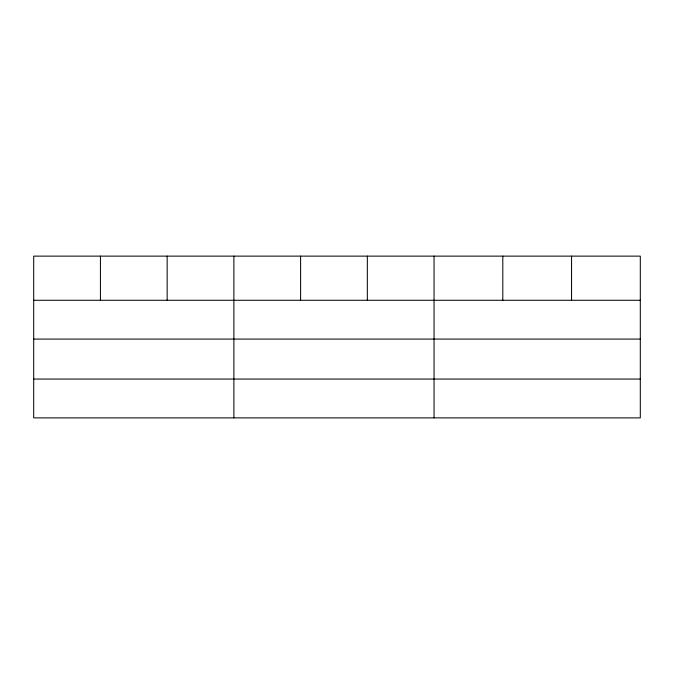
<?xml version="1.0" encoding="UTF-8"?>
<svg xmlns="http://www.w3.org/2000/svg" width="674" height="674" viewBox="0 0 674 674"><rect width="100%" height="100%" fill="white"/><g stroke="black" fill="none" stroke-linecap="round" stroke-linejoin="round"><path stroke-width="1.01" d="M640.3 339.081L640.3 256.128L33.7 256.128L33.7 417.872L640.3 417.872L640.3 339.081L33.7 339.081M33.7 300.275L640.3 300.275M33.7 379.058L640.3 379.058M571.552 256.128L571.552 300.275M502.804 256.128L502.804 300.275M434.056 256.128L434.056 417.872M367.33 256.128L367.33 300.275M300.604 256.128L300.604 300.275M233.878 256.128L233.878 417.872M167.152 256.128L167.152 300.275M100.426 256.128L100.426 300.275"/></g></svg>
